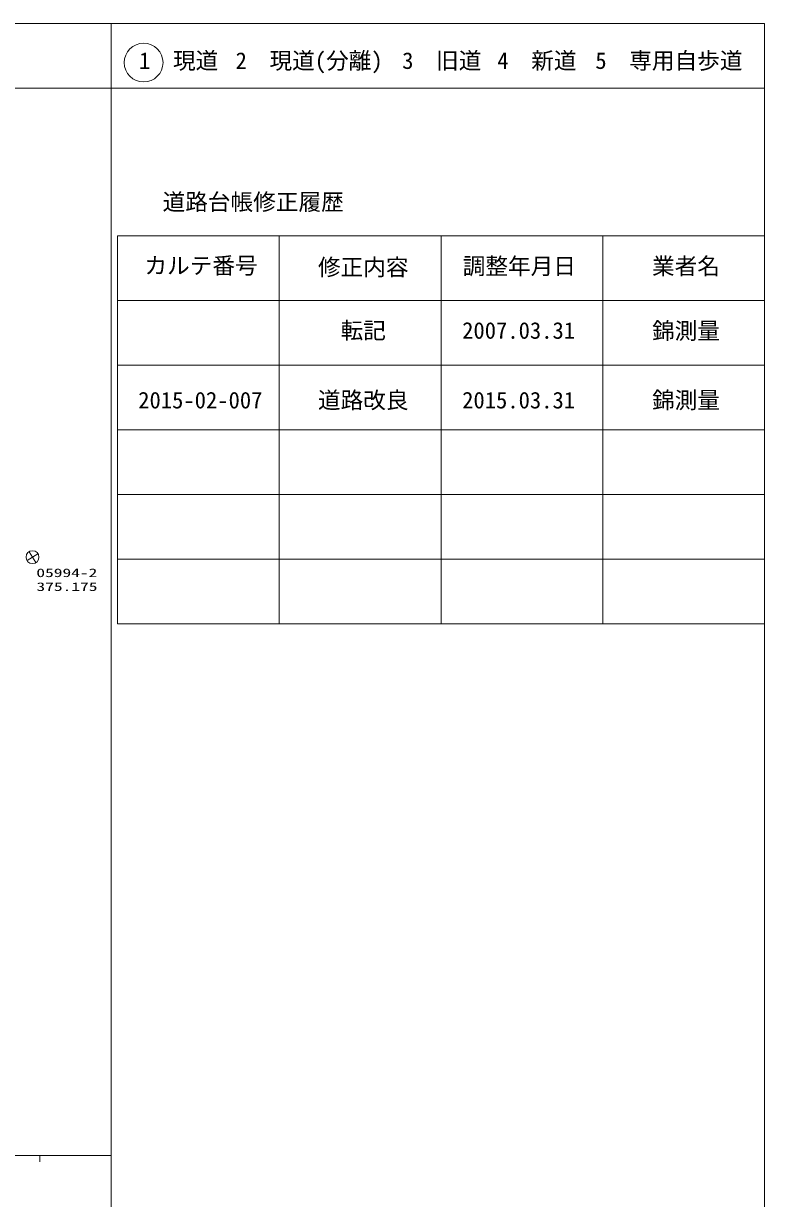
# Model space of a CAD drawing. Units: millimetres, scale not verified. Extents: x 29355 to 669355, y 24271 to 384271.
# Drawn here: x 554823 to 669355, y 202628 to 384271 of the extents above; entities that cross this region are included whole.
import ezdxf
from ezdxf.enums import TextEntityAlignment as Align

# ---------------------------------------------------------------- set-up
doc = ezdxf.new("R2010")
doc.units = ezdxf.units.MM
doc.header["$LTSCALE"] = 1000
doc.layers.add('S-SUV', color=7, linetype='Continuous', lineweight=13)
doc.styles.add('ＭＳ ゴシック', font='')
doc.styles.get('ＭＳ ゴシック').set_extended_font_data('MS Gothic')

# ---------------------------------------------------------------- blocks, each defined once
blk = doc.blocks.new('BUHIN62')
at = {"color": 7, "linetype": 'Continuous', "lineweight": 13}
for p, q in [((-995, 0), (995, 0)), ((0, 995), (0, -995))]:
    blk.add_line(p, q, dxfattribs=at)
blk.add_circle((0, 0), 995, dxfattribs=at)

msp = doc.modelspace()

# ---------------------------------------------------------------- linework, layer by layer
at = {"layer": 'S-SUV'}
for p, q in [((669355, 384271), (29355, 384271)), ((568355, 384271), (568355, 374271)), ((669355, 24271), (669355, 384271)), ((29355, 374271), (669355, 374271)), ((568355, 24271), (568355, 374271)), ((569355, 351468), (569355, 291468)), ((569355, 351468), (669355, 351468)), ((594355, 351468), (594355, 291468)), ((619355, 351468), (619355, 291468)), ((644355, 351468), (644355, 291468)), ((569355, 341468), (669355, 341468)), ((569355, 331468), (669355, 331468)), ((569355, 321468), (669355, 321468)), ((569355, 311468), (669355, 311468)), ((569355, 301468), (669355, 301468)), ((569355, 291468), (669355, 291468)), ((29355, 209271), (568355, 209271)), ((557355, 209271), (557355, 208271))]:
    msp.add_line(p, q, dxfattribs=at)
msp.add_circle((573386, 378229), 3000, dxfattribs=at)

# ---------------------------------------------------------------- block references
at = {"layer": 'S-SUV', "rotation": 212.41667}
msp.add_blockref('BUHIN62', (556214, 301778), dxfattribs=at)

# ---------------------------------------------------------------- texts
at = {"layer": 'S-SUV', "style": 'ＭＳ ゴシック'}
for s, p in [('1\u3000現道', (572678, 376479)), ('2\u3000現道(分離)', (587599, 376479)), ('3\u3000旧道', (613351, 376479)), ('4\u3000新道', (628054, 376479)), ('5\u3000専用自歩道', (643208, 376479)), ('道路台帳修正履歴', (576323, 354635)), ('カルテ番号', (573515, 344799)), ('修正内容', (600335, 344544)), ('調整年月日', (622710, 344718)), ('業者名', (651966, 344718)), ('転記', (603835, 334767)), ('2007.03.31', (622622, 334767)), ('錦測量', (651966, 334710)), ('2015-02-007', (572553, 323994)), ('道路改良', (600335, 323994)), ('2015.03.31', (622622, 323994)), ('錦測量', (651966, 323994))]:
    msp.add_text(s, height=2566, dxfattribs=at).set_placement(p, align=Align.BOTTOM_LEFT)
at = {"layer": 'S-SUV', "style": 'ＭＳ ゴシック', "width": 1.5}
for s, p in [('05994-2', (556806, 298298)), ('375.175', (556829, 296153))]:
    msp.add_text(s, height=1320, dxfattribs=at).set_placement(p, align=Align.BOTTOM_LEFT)

doc.saveas('drawing.dxf')
